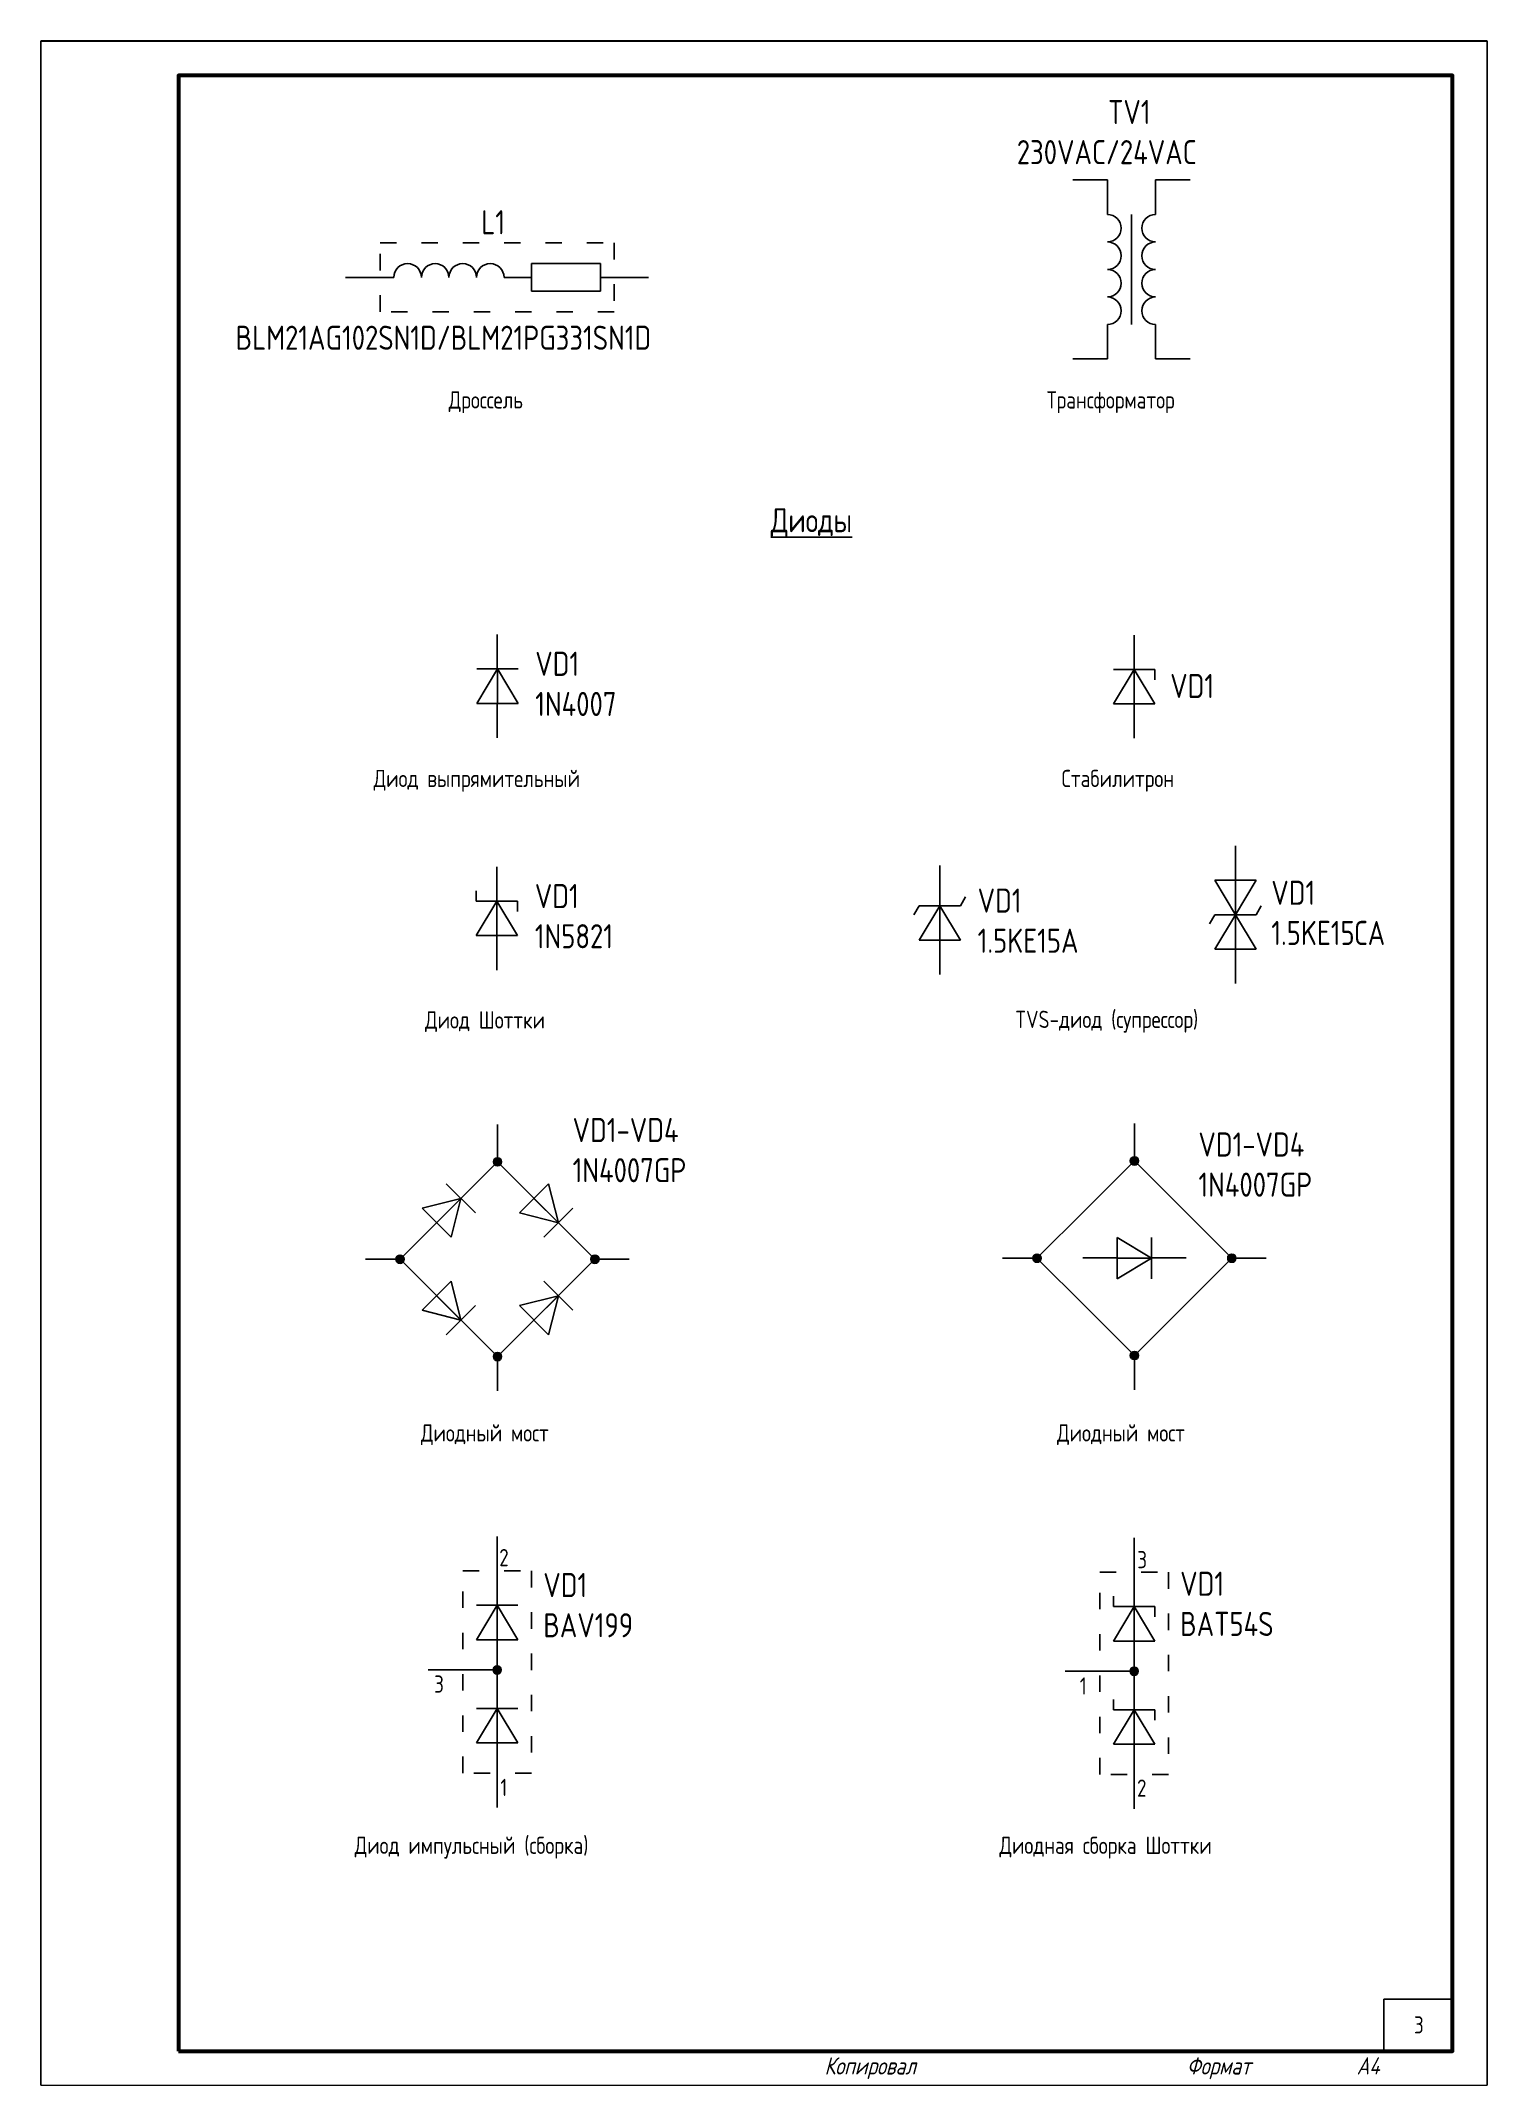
# Paper-space layout '4' of a CAD drawing. Header units: millimetres. Extents: x 0 to 210, y 0 to 297.
# The model-space entities are those that its viewports show. They can reach past a viewport. Long polylines and large blocks are cut down to what shows.
import ezdxf

# ---------------------------------------------------------------- set-up
doc = ezdxf.new("R2010")
doc.units = ezdxf.units.MM
doc.header["$LTSCALE"] = 0.2
doc.linetypes.add('ACAD_ISO03W100', pattern=[30, 12, -18])
doc.styles.add('ГОСТ 2.304', font='CS_Gost2304.shx')

msp = doc.modelspace()

# ---------------------------------------------------------------- hatches: boundary and pattern name
h = msp.add_hatch(color=256)
h.dxf.hatch_style = 1
h.paths.add_polyline_path([(696.9, 134.21, 1), (695.7, 134.21, 1)])
h = msp.add_hatch(color=256)
h.dxf.hatch_style = 1
h.paths.add_polyline_path([(789.39, 134.35, 1), (788.19, 134.35, 1)])
h = msp.add_hatch(color=256)
h.dxf.hatch_style = 1
h.paths.add_polyline_path([(682.75, 120.06, 1), (681.55, 120.06, 1)])
h = msp.add_hatch(color=256)
h.dxf.hatch_style = 1
h.paths.add_polyline_path([(711.04, 120.06, 1), (709.84, 120.06, 1)])
h = msp.add_hatch(color=256)
h.dxf.hatch_style = 1
h.paths.add_polyline_path([(775.24, 120.21, 1), (774.04, 120.21, 1)])
h = msp.add_hatch(color=256)
h.dxf.hatch_style = 1
h.paths.add_polyline_path([(803.53, 120.21, 1), (802.33, 120.21, 1)])
h = msp.add_hatch(color=256)
h.dxf.hatch_style = 1
h.paths.add_polyline_path([(696.9, 105.92, 1), (695.7, 105.92, 1)])
h = msp.add_hatch(color=256)
h.dxf.hatch_style = 1
h.paths.add_polyline_path([(789.39, 106.07, 1), (788.19, 106.07, 1)])
h = msp.add_hatch(color=256)
h.dxf.hatch_style = 1
h.paths.add_polyline_path([(696.85, 60.39, 1), (695.65, 60.39, 1)])
h = msp.add_hatch(color=256)
h.dxf.hatch_style = 1
h.paths.add_polyline_path([(789.35, 60.2, 1), (788.15, 60.2, 1)])

# ---------------------------------------------------------------- linework, layer by layer
at = {"linetype": 'Continuous', "lineweight": 60}
msp.add_line((650, 292.02), (650, 172.02), dxfattribs=at)
for p, q in [((784.86, 276.86), (779.86, 276.86)), ((784.86, 271.86), (784.86, 276.86)), ((791.86, 271.86), (791.86, 276.86)), ((791.86, 276.86), (796.86, 276.86)), ((788.36, 271.86), (788.36, 255.86)), ((701.25, 264.71), (711.25, 264.71)), ((701.25, 260.71), (701.25, 264.71)), ((711.25, 264.71), (711.25, 260.71)), ((679.25, 262.71), (674.25, 262.71)), ((681.25, 262.71), (679.25, 262.71)), ((679.25, 262.71), (679.25, 262.71)), ((697.25, 262.71), (701.25, 262.71)), ((711.25, 262.71), (713.25, 262.71)), ((713.25, 262.71), (718.25, 262.71)), ((711.25, 260.71), (701.25, 260.71)), ((784.86, 255.86), (784.86, 250.86)), ((791.86, 255.86), (791.86, 250.86)), ((784.86, 250.86), (779.86, 250.86)), ((791.86, 250.86), (796.86, 250.86)), ((696.25, 205.82), (696.25, 210.82)), ((788.75, 205.74), (788.75, 210.74)), ((693.28, 200.82), (696.28, 205.82)), ((693.28, 205.82), (699.28, 205.82)), ((696.28, 205.82), (696.28, 200.82)), ((699.28, 200.82), (696.28, 205.82)), ((785.75, 200.74), (788.75, 205.74)), ((785.75, 205.74), (791.75, 205.74)), ((788.75, 205.74), (788.75, 200.74)), ((791.75, 200.74), (788.75, 205.74)), ((791.75, 205.74), (791.75, 204.24)), ((699.28, 200.82), (693.28, 200.82)), ((696.25, 200.82), (696.25, 195.82)), ((791.75, 200.74), (785.75, 200.74)), ((788.75, 200.74), (788.75, 195.74)), ((803.46, 180.11), (803.46, 175.11)), ((696.22, 172.07), (696.22, 177.07)), ((760.52, 171.42), (760.52, 177.24)), ((693.22, 173.57), (693.22, 172.07)), ((764.27, 172.72), (763.52, 171.42)), ((800.46, 175.11), (806.46, 175.11)), ((800.46, 175.11), (803.46, 170.11)), ((803.46, 170.11), (803.46, 175.11)), ((806.46, 175.11), (803.46, 170.11)), ((693.22, 167.07), (696.22, 172.07)), ((693.22, 172.07), (699.22, 172.07)), ((696.22, 172.07), (696.22, 167.07)), ((699.22, 167.07), (696.22, 172.07)), ((699.22, 172.07), (699.22, 170.57)), ((757.52, 171.42), (756.77, 170.12)), ((757.52, 166.42), (760.52, 171.42)), ((757.52, 171.42), (763.52, 171.42)), ((760.52, 171.42), (760.52, 166.42)), ((763.52, 166.42), (760.52, 171.42)), ((800.46, 170.11), (799.71, 168.81)), ((800.46, 165.11), (803.46, 170.11)), ((800.46, 170.11), (806.46, 170.11)), ((803.46, 170.11), (803.46, 165.11)), ((806.46, 165.11), (803.46, 170.11)), ((807.21, 171.41), (806.46, 170.11)), ((699.22, 167.07), (693.22, 167.07)), ((696.22, 167.07), (696.22, 162.07)), ((763.52, 166.42), (757.52, 166.42)), ((760.52, 166.42), (760.52, 161.42)), ((806.46, 165.11), (800.46, 165.11)), ((803.46, 165.11), (803.46, 160.11)), ((696.3, 134.21), (696.3, 139.64)), ((788.79, 134.35), (788.79, 139.79)), ((696.3, 134.21), (689.23, 127.13)), ((703.37, 127.13), (696.3, 134.21)), ((788.79, 134.35), (781.71, 127.28)), ((795.86, 127.28), (788.79, 134.35)), ((688.87, 131.02), (693.11, 126.78)), ((699.48, 126.78), (703.72, 131.02)), ((703.72, 131.02), (705.14, 125.37)), ((685.34, 127.49), (690.99, 128.9)), ((690.99, 128.9), (687.46, 125.37)), ((689.58, 123.25), (690.99, 128.9)), ((705.14, 125.37), (701.6, 128.9)), ((701.6, 128.9), (701.6, 128.9)), ((689.23, 127.13), (682.15, 120.06)), ((689.58, 123.25), (685.34, 127.49)), ((687.46, 125.37), (687.46, 125.37)), ((699.48, 126.78), (705.14, 125.37)), ((707.26, 127.49), (703.01, 123.25)), ((710.44, 120.06), (703.37, 127.13)), ((781.71, 127.28), (774.64, 120.21)), ((802.93, 120.21), (795.86, 127.28)), ((786.29, 117.21), (786.29, 123.21)), ((786.29, 123.21), (791.29, 120.21)), ((791.29, 123.21), (791.29, 117.21)), ((682.15, 120.06), (677.15, 120.06)), ((682.15, 120.06), (689.23, 112.99)), ((703.37, 112.99), (710.44, 120.06)), ((710.44, 120.06), (715.44, 120.06)), ((774.64, 120.21), (769.64, 120.21)), ((774.64, 120.21), (781.71, 113.14)), ((786.29, 120.24), (781.29, 120.24)), ((791.29, 120.21), (786.29, 120.21)), ((786.29, 117.21), (791.29, 120.21)), ((791.29, 120.24), (796.29, 120.24)), ((795.86, 113.14), (802.93, 120.21)), ((802.93, 120.21), (807.93, 120.21)), ((685.34, 112.64), (689.58, 116.88)), ((689.58, 116.88), (690.99, 111.22)), ((703.01, 116.88), (707.26, 112.64)), ((690.99, 111.22), (687.46, 114.76)), ((687.46, 114.76), (687.46, 114.76)), ((693.11, 113.35), (688.87, 109.1)), ((689.23, 112.99), (696.3, 105.92)), ((696.3, 105.92), (703.37, 112.99)), ((699.48, 113.35), (705.14, 114.76)), ((703.72, 109.1), (699.48, 113.35)), ((705.14, 114.76), (701.6, 111.22)), ((703.72, 109.1), (705.14, 114.76)), ((781.71, 113.14), (788.79, 106.07)), ((788.79, 106.07), (795.86, 113.14)), ((685.34, 112.64), (690.99, 111.22)), ((701.6, 111.22), (701.6, 111.22)), ((696.3, 105.92), (696.3, 100.92)), ((788.79, 106.07), (788.79, 101.07)), ((696.25, 74.78), (696.25, 79.78)), ((788.75, 74.59), (788.75, 79.59)), ((696.25, 69.78), (696.25, 74.78)), ((788.75, 69.59), (788.75, 74.59)), ((693.25, 69.78), (699.25, 69.78)), ((693.25, 64.78), (696.25, 69.78)), ((696.25, 69.78), (696.25, 64.78)), ((699.25, 64.78), (696.25, 69.78)), ((785.75, 71.09), (785.75, 69.59)), ((785.75, 69.59), (791.75, 69.59)), ((785.75, 64.59), (788.75, 69.59)), ((788.75, 69.59), (788.75, 64.59)), ((791.75, 64.59), (788.75, 69.59)), ((791.75, 69.59), (791.75, 68.09)), ((699.25, 64.78), (693.25, 64.78)), ((696.25, 64.78), (696.25, 59.78)), ((791.75, 64.59), (785.75, 64.59)), ((788.75, 64.59), (788.75, 59.59)), ((691.25, 60.39), (686.25, 60.39)), ((696.25, 60.39), (691.25, 60.39)), ((696.25, 54.78), (696.25, 59.78)), ((783.75, 60.2), (778.75, 60.2)), ((788.75, 60.2), (783.75, 60.2)), ((788.75, 54.59), (788.75, 59.59)), ((693.25, 54.78), (699.25, 54.78)), ((693.25, 49.78), (696.25, 54.78)), ((696.25, 54.78), (696.25, 49.78)), ((699.25, 49.78), (696.25, 54.78)), ((696.25, 54.78), (696.25, 45.39)), ((785.75, 56.09), (785.75, 54.59)), ((785.75, 54.59), (791.75, 54.59)), ((785.75, 49.59), (788.75, 54.59)), ((788.75, 54.59), (788.75, 49.59)), ((791.75, 49.59), (788.75, 54.59)), ((788.75, 54.59), (788.75, 45.2)), ((791.75, 54.59), (791.75, 53.09)), ((699.25, 49.78), (693.25, 49.78)), ((791.75, 49.59), (785.75, 49.59)), ((696.25, 45.39), (696.25, 40.39)), ((788.75, 45.2), (788.75, 40.2))]:
    msp.add_line(p, q)
at = {"linetype": 'Continuous', "lineweight": 25}
for points in [[(420, 0.02), (630, 0.02), (630, 297.02), (420, 297.02), (420, 0.02)], [(630, 0.02), (840, 0.02), (840, 297.02), (630, 297.02), (630, 0.02)], [(840, 0.02), (1050, 0.02), (1050, 297.02), (840, 297.02), (840, 0.02)]]:
    msp.add_lwpolyline(points, dxfattribs=at)
at = {"linetype": 'Continuous', "lineweight": 60}
msp.add_lwpolyline([(650, 5.02), (835, 5.02), (835, 292.02), (650, 292.02), (650, 5.02)], dxfattribs=at)
at = {"linetype": 'ACAD_ISO03W100'}
for points in [[(713.25, 257.71), (679.25, 257.71), (679.25, 267.71), (713.25, 267.71)], [(701.25, 45.39), (691.25, 45.39), (691.25, 74.78), (701.25, 74.78)], [(793.75, 45.2), (783.75, 45.2), (783.75, 74.59), (793.75, 74.59)]]:
    msp.add_lwpolyline(points, close=True, dxfattribs=at)
msp.add_lwpolyline([(825, 12.57), (835, 12.57), (835, 5.07), (825, 5.07)], close=True)
at = {"linetype": 'Continuous', "lineweight": 50, "ltscale": 0.5, "flags": 128}
msp.add_lwpolyline([(650, 5.02), (835, 5.02)], dxfattribs=at)
for centre in [(696.3, 134.21), (788.79, 134.35), (682.15, 120.06), (710.44, 120.06), (774.64, 120.21), (802.93, 120.21), (696.3, 105.92), (788.79, 106.07), (696.25, 60.39), (788.75, 60.2)]:
    msp.add_circle(centre, 0.6)
for centre, start, end in [((784.86, 269.86), 270, 90), ((791.86, 269.86), 90, 270), ((784.86, 265.86), 270, 90), ((791.86, 265.86), 90, 270), ((683.25, 262.71), 0, 180), ((687.25, 262.71), 0, 180), ((691.25, 262.71), 0, 180), ((695.25, 262.71), 0, 180), ((784.86, 261.86), 270, 90), ((791.86, 261.86), 90, 270), ((784.86, 257.86), 270, 90), ((791.86, 257.86), 90, 270)]:
    msp.add_arc(centre, 2, start, end)

# ---------------------------------------------------------------- texts
at = {"style": 'ГОСТ 2.304'}
for s, p in [('2', (696.55, 75.46)), ('3', (789.21, 75.16)), ('3', (687.1, 57.08)), ('1', (780.85, 56.81)), ('1', (696.71, 42.07)), ('2', (789.17, 41.97))]:
    msp.add_text(s, height=2.5, dxfattribs=at).set_placement(p)
at = {"char_height": 3.5, "attachment_point": 1, "style": 'ГОСТ 2.304'}
for s, width, insert in [('\\pi4.9865;TV1\\P\\pi-8.2698;230VAC/24VAC', 17.3229, (779.98, 288.49)), ('L1', 6.0162, (693.95, 272.47)), ('BLM21AG102SN1D/BLM21PG331SN1D', 17.6917, (658.27, 255.69)), ('VD1\\P1N4007', 20.5111, (701.78, 208.32)), ('VD1', 20.5111, (793.98, 205.1)), ('VD1\\P1N5821', 20.5111, (701.72, 174.57)), ('VD1\\P1.5KE15A', 20.5111, (766.02, 173.92)), ('VD1\\P1.5KE15СA', 20.5111, (808.66, 175.05)), ('VD1-VD4\\P1N4007GP', 20.5111, (707.21, 140.58)), ('VD1-VD4\\P1N4007GP', 20.5111, (798.08, 138.48)), ('VD1\\PBAV199', 20.5111, (702.95, 74.47)), ('VD1\\PBAT54S', 20.5111, (795.43, 74.66))]:
    msp.add_mtext_dynamic_manual_height_columns(s, width=width, gutter_width=25, heights=[0], dxfattribs=dict(at, insert=insert))
at = {"attachment_point": 4, "style": 'ГОСТ 2.304'}
for s, insert, char_height, width in [('\\pi39.219;Дроссель', (650, 244.57), 2.5, 92.5), ('\\pi33.555;Трансформатор', (742.5, 244.57), 2.5, 92.5), ('\\pi85.981;{\\H0.14x;\\LДиоды}', (650, 227.07), 25, 185), ('\\pi28.064;Диод выпрямительный', (650.25, 189.57), 2.5, 92.2521), ('\\pi35.717;Стабилитрон', (742.5, 189.57), 2.5, 92.5), ('\\pi35.532;Диод Шоттки', (650.25, 154.57), 2.5, 92.2521), ('\\pi28.967;TVS-диод (супрессор)', (742.5, 154.57), 2.5, 92.5), ('\\pi34.931;Диодный мост', (650.25, 94.57), 2.5, 92.2521), ('\\pi35.055;Диодный мост', (742.5, 94.57), 2.5, 92.5), ('\\pi25.312;Диод импульсный (сборка)', (650.25, 34.57), 2.5, 92.2521), ('\\pi26.687;Диодная сборка Шоттки', (742.5, 34.57), 2.5, 92.5), ('\\pi4.3857;3', (825, 8.82), 2.5, 10), ('{\\Q15;Копировал}', (743.79, 2.52), 2.5, 41.2143), ('{\\Q15;Формат            А4}', (796.39, 2.52), 2.5, 38.6068)]:
    msp.add_mtext(s, dxfattribs=dict(at, insert=insert, char_height=char_height, width=width))

psp = doc.layouts.new('4')

# ---------------------------------------------------------------- viewports
at = {"layer": '0'}
psp.add_viewport(center=(105, 148.5), size=(210, 297), view_center_point=(735, 148.57), view_height=297, dxfattribs=at)

doc.saveas('drawing.dxf')
